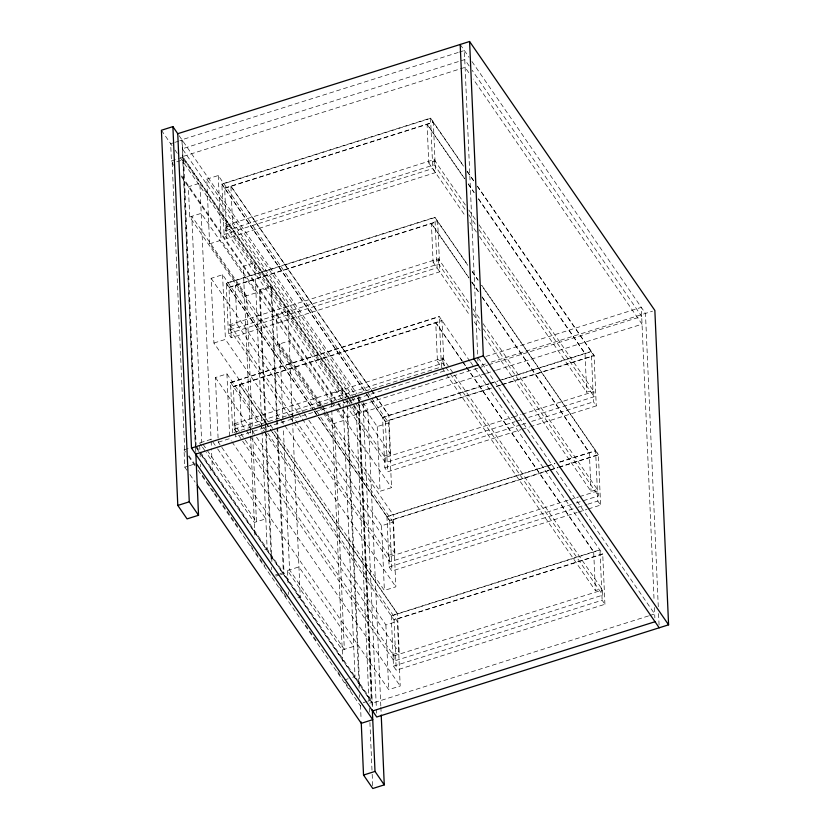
<?xml version="1.0" encoding="UTF-8"?>
<svg xmlns="http://www.w3.org/2000/svg" width="830" height="830" viewBox="0 0 830 830"><rect width="100%" height="100%" fill="white"/><g stroke="black" fill="none" stroke-linecap="round" stroke-linejoin="round"><path stroke-width="0.62" stroke-dasharray="4.15 3.11" d="M458.202 52.466L181.926 139.741L195.538 451.53M459.436 52.072L464.364 50.516L477.924 361.019M174.124 142.615L170.679 143.704L171.426 160.947L172.899 163.085M175.265 142.252L178.709 141.162M179.861 140.799L182.154 140.073L195.766 451.873M171.426 160.947L179.467 158.416M180.608 158.053L182.911 157.327L349.088 398.545M184.685 449.601L172.184 163.251L175.628 162.161M176.769 161.798L183.658 159.63L270.85 286.194L276.649 419.057M206.774 179.156L218.259 175.524L388.71 422.947L391.532 487.635L380.057 491.267L209.606 243.844L206.774 179.156L356.661 396.709M226.86 238.511L224.66 188.057L433.333 122.135L435.543 172.588L226.86 238.511L224.079 234.475L221.88 184.021L430.552 118.099L463.451 165.855M224.671 188.317L433.343 122.394M189.707 216.972L201.192 213.352L255.962 292.855L244.487 296.476L189.707 216.972L188.389 186.781L199.874 183.16L211.079 439.848M341.472 398.815L225.656 230.699L225.428 225.521L434.1 159.599L465.879 205.736M226.351 226.87L232.618 224.889L350.893 396.574M464.541 178.492L427.077 124.116L428.768 162.929L435.034 160.947M225.656 230.699L434.329 164.776L465.848 210.53M224.079 234.475L432.762 168.552L435.543 172.588M209.606 243.844L221.081 240.212L332.021 401.253M268.298 421.951L213.933 343.029L211.111 278.341L222.585 274.72L315.898 410.155M231.197 337.696L228.987 287.242L437.669 221.32L439.869 271.784L231.197 337.696L228.416 333.66L226.206 283.206L434.889 217.284L467.788 265.04M228.997 287.502L437.68 221.579M181.345 176.551L259.375 289.826L270.85 286.194M265.932 424.981L260.07 290.832L271.545 287.201L358.736 413.776L371.238 700.126L367.804 701.215M289.359 416.069L229.983 329.884L229.754 324.706L438.437 258.794L470.216 304.921M230.688 326.055L236.944 324.074L297.918 412.583M468.867 277.687L431.403 223.301L433.104 262.114L439.361 260.132M229.983 329.884L438.655 263.961L470.185 309.714M228.416 333.66L437.088 267.748L434.889 217.284M213.933 343.029L225.407 339.408L279.783 418.32M292.399 417.106L287.761 310.742L276.286 314.363L277.604 344.554L289.079 340.923L330.703 401.346M263.65 427.222L397.363 621.328L400.195 686.016L388.71 689.637L218.269 442.214L215.437 377.526L226.922 373.905L262.913 426.163M232.742 432.855L230.543 382.391L439.215 316.479L469.925 361.289M230.553 382.651L439.226 316.738M233.334 386.687L442.006 320.764M234.091 423.902L442.764 357.979L602.559 589.933L602.788 595.11L394.115 661.033L234.319 429.069L234.091 423.902L393.887 655.856L394.115 661.033M235.015 425.24L241.271 423.269L245.68 429.66M462.186 360.874L435.74 322.486L437.431 361.299L443.687 359.328M234.319 429.069L442.992 363.156L445.191 366.341M200.186 456.791L199.574 442.95L211.059 439.319L216.9 447.806M233.977 432.461L441.425 366.933L439.215 316.479M187.009 470.34L184.8 467.145L184.042 449.891L188.13 448.522M485.892 356.444L641.3 307.349L654.123 601.034M218.269 442.214L229.744 438.593L231.207 440.72M444.195 370.969L235.523 436.891L233.323 386.427L441.996 320.515L443.977 365.823M481.431 365.221L486.359 363.665M491.298 362.108L652.515 311.177M477.655 368.23L359.255 405.631L357.056 402.436M478.889 367.835L487.521 365.107M488.756 364.723L641.694 316.406L472.104 70.228M184.8 467.145L188.244 466.055M189.385 465.692L196.274 463.514M352.138 407.105L356.412 413.309L367.887 409.688L380.825 705.957M342.334 410.238L347.262 417.397L359.38 413.485L354.234 406.015M485.394 373.656L359.587 413.392L352.989 403.805M486.629 373.261L495.261 370.533M496.496 370.149L642.036 324.167L473.173 79.058M210.073 470.237L212.376 469.51L211.474 448.874M488.797 383.782L382.599 417.324L384.809 467.778L387.589 471.814L520.939 429.691M490.032 383.387L497.44 381.043M498.674 380.659L591.282 351.401L593.481 401.855L596.262 405.891L530.816 426.568M382.62 417.583L488.808 384.041M490.042 383.647L497.45 381.302M502.389 379.746L591.292 351.661M370.854 400.257L385.379 421.36L490.333 388.201M496.516 386.251L500.22 385.079M501.455 384.695L594.062 355.437L596.262 405.891M491.588 388.067L385.39 421.619L370.865 400.517M496.527 386.51L501.465 384.954M502.7 384.56L594.073 355.697L477.426 186.376M357.388 397.778L377.225 426.579L388.71 422.947M384.3 456.137L390.557 454.155L388.865 415.342L375.637 396.149M479.46 236.509L586.717 392.196L592.973 390.214M225.428 225.521L385.224 457.475L512.401 417.303M513.635 416.909L521.053 414.575M522.288 414.18L593.896 391.563L594.124 396.74L528.679 417.407M345.871 405.196L385.452 462.652L515.098 421.702M516.333 421.308L523.74 418.963M384.809 467.778L520.628 424.877M521.863 424.483L526.801 422.927M531.74 421.36L593.481 401.855M522.174 429.297L529.582 426.952M264.853 549.74L267.146 549.014L254.644 262.664L243.169 266.285L250.204 427.523M546.223 466.19L386.936 516.509L389.135 566.963L391.916 570.999L577.13 512.494M547.458 465.806L554.865 463.462M559.804 461.905L595.608 450.586L597.818 501.05L600.588 505.086L588.242 508.987M386.946 516.768L546.233 466.45M547.468 466.066L554.876 463.721M559.814 462.165L595.618 450.846M318.616 417.334L389.716 520.545L548.993 470.226M550.228 469.842L557.646 467.498M558.88 467.103L598.389 454.622L600.588 505.086M549.014 470.486L389.727 520.804L318.627 417.594M550.249 470.091L557.656 467.757M558.891 467.363L598.399 454.882L481.753 285.562M308.822 420.177L381.561 525.764L393.036 522.132L395.858 586.82L384.383 590.452L269.034 423.01M287.471 570.521L298.945 566.9L353.715 646.404L342.24 650.035L287.471 570.521L288.124 585.617M275.321 575.086L278.766 573.997M279.907 573.634L283.352 572.544L277.044 428.083M276.017 576.093L279.461 575.003M280.602 574.64L284.047 573.561L371.238 700.126M388.627 555.322L394.893 553.34L393.192 514.538M484.523 336.762L591.043 491.381L597.31 489.399M229.754 324.706L389.55 556.671L568.591 500.106M569.826 499.722L578.479 496.994M579.714 496.599L598.233 490.748L598.461 495.925L582.401 500.998M293.758 422.46L389.778 561.848L571.289 504.505M576.228 502.949L581.166 501.382M389.135 566.963L576.819 507.68M578.053 507.286L586.696 504.557M587.931 504.163L597.818 501.05M297.97 597.818L300.263 597.092L292.741 424.856M578.365 512.1L587.007 509.371M391.272 615.953L599.955 550.041M256.584 437.254L385.888 624.949L397.363 621.328M392.964 654.507L399.22 652.536L397.529 613.723L270.435 429.235M446.25 374.102L595.38 590.566L601.636 588.595M393.887 655.856L602.559 589.933M344.699 679.853L348.144 678.764M352.74 677.322L355.033 676.595L343.371 409.584M393.472 666.158L602.144 600.235L604.925 604.271L396.242 670.194L393.472 666.158L391.262 615.694L599.945 549.782L602.144 600.235M363.208 702.668L366.653 701.578M369.703 703.155L371.996 702.429L199.937 452.672M648.521 615.922L372.245 703.197L199.719 452.755M649.755 615.528L654.683 613.972L477.758 357.139M460.194 44.467L469.023 57.27M471.959 61.545L645.47 313.408L658.294 607.083M469.168 65.964L464.759 59.573L182.32 148.798L351.91 394.976M468.774 72.667L465.101 67.334L182.662 156.559L347.843 396.346M467.124 171.188L474.47 181.853M477.416 186.117L594.062 355.437M463.462 166.114L430.563 118.358L221.89 184.281L365.719 393.057M467.134 171.447L474.49 182.112M468.213 183.824L474.096 192.363M478.495 198.754L585.015 353.383L586.717 392.196M427.087 124.376L464.551 178.751M468.224 184.084L474.106 192.622M478.505 199.013L585.026 353.642M468.826 210L476.171 220.666M479.107 224.93L593.896 391.563M468.784 214.783L476.109 225.428M479.045 229.682L594.124 396.74M428.768 162.929L465.506 216.246M469.905 222.637L476.524 232.234M472.197 271.441L478.07 279.969M481.742 285.302L598.389 454.622M467.798 265.299L434.899 217.543L226.227 283.466L313.481 410.134M472.208 271.701L478.08 280.229M471.814 281.951L479.159 292.617M482.095 296.881L589.352 452.568L591.043 491.381M431.413 223.561L468.888 277.946M471.824 282.21L479.169 292.876M482.106 297.14L589.362 452.827M472.882 308.802L480.497 319.851M483.143 323.7L598.233 490.748M473.11 313.979L480.446 324.613M483.371 328.867L598.461 495.925M433.104 262.114L469.832 315.431M474.241 321.833L480.114 330.361M470.651 362.098L474.335 367.69M475.051 368.499L602.736 554.077L394.053 619.989L265.642 433.353M462.922 361.942L465.858 366.206M466.595 367.275L593.678 551.753L595.38 590.566M435.75 322.745L462.196 361.133M462.933 362.202L465.869 366.466M466.605 367.534L593.689 552.012M445.928 367.41L449.59 372.732M450.317 373.791L602.788 595.11M437.431 361.299L441.84 367.7M442.12 367.939L445.513 373.033M370.502 388.689L230.916 186.076L232.618 224.889M371.228 389.747L374.901 395.08M230.927 186.335L370.512 388.948M371.249 390.007L374.921 395.339M375.648 396.408L388.876 415.602M221.88 184.021L365.708 392.798M366.445 393.866L370.118 399.199M366.455 394.126L370.128 399.448M179.145 135.705L357.159 394.105M358.622 396.242L362.191 401.409M362.897 402.446L367.887 409.688M352.646 396.035L356.319 401.367M351.619 397.643L354.566 401.907M355.292 402.975L390.557 454.155M348.579 397.404L352.252 402.737M349.824 399.614L353.497 404.947M161.414 130.258L172.152 145.831M175.089 150.106L177.298 153.311M180.235 157.576L345.674 397.726M347.863 400.9L351.422 406.067M342.199 399.873L345.135 404.137M181.729 175.898L337.613 402.166M338.339 403.235L342.022 408.578M342.759 409.647L347.905 417.117M172.184 163.251L173.595 165.294M260.07 290.832L335.279 400.008M338.101 404.096L341.628 409.211M332.757 402.322L336.43 407.655M337.167 408.713L391.532 487.635M331.429 402.405L335.081 407.706M335.818 408.765L343.848 420.426L332.374 424.057L320.681 407.094M321.314 404.314L279.689 343.89L283.009 420.073M322.04 405.372L325.692 410.674M326.429 411.732L334.459 423.393L344.326 649.371L289.556 569.868L283.404 429.12M277.604 344.554L319.955 406.036M318.274 406.026L235.253 285.261L236.944 324.074M319 406.825L393.202 514.787M316.624 411.224L393.036 522.132M226.206 283.206L313.47 409.875M314.207 410.943L317.88 416.276M314.217 411.203L317.89 416.536M211.111 278.341L303.676 412.718M304.413 413.786L308.086 419.119M298.655 413.651L301.591 417.915M302.327 418.984L394.893 553.34M290.095 417.137L293.021 421.391M280.509 419.389L284.182 424.721M284.918 425.79L395.858 586.82M265.289 421.775L239.579 384.456L241.271 423.269M266.025 422.844L269.698 428.176M239.59 384.715L265.299 422.034M266.036 423.103L269.709 428.436M270.445 429.494L397.539 613.982M230.543 382.391L264.926 432.544M215.437 377.526L251.438 429.784M252.175 430.853L255.848 436.186M246.417 430.729L249.353 434.993M250.089 436.061L399.22 652.536M231.944 441.788L400.195 686.016M217.626 448.864L265.828 518.833L254.354 522.454L206.151 452.485M203.122 444.413L256.439 521.79L252.32 427.533M199.574 442.95L201.773 446.125M202.499 447.194L205.425 451.427M196.16 445.98L199.688 451.095M200.393 452.122L283.352 572.544M195.527 446.26L199.2 451.603M196.783 448.49L198.982 451.686M188.918 455.743L195.257 464.956M202.354 475.258L206.743 481.618M207.469 482.676L214.036 492.221M214.773 493.279L239.6 529.322M250.556 545.217L254.208 550.518M255.671 552.645L264.832 565.946M279.617 587.412L287.377 598.669M305.585 625.094L316.531 640.999M337.717 671.74L342.095 678.1M344.969 682.26L350.602 690.446M184.042 449.891L185.515 452.028M188.462 456.293L195.071 465.9M198.017 470.174L360.521 706.05M189.946 474.615L195.091 482.085M658.574 613.557L659.082 625.198M654.403 607.508L654.86 617.852M604.925 604.271L602.715 553.817L394.043 619.73L396.242 670.194M434.1 159.599L434.329 164.776M438.437 258.794L438.655 263.961M442.764 357.979L442.992 363.156M430.552 118.099L432.762 168.552M385.379 421.36L387.589 471.814M389.716 520.545L391.916 570.999M385.224 457.475L385.452 462.652M389.55 556.671L389.778 561.848M377.225 426.579L380.057 491.267M381.561 525.764L384.383 590.452M385.888 624.949L388.71 689.637M380.877 707.253L381.167 713.717M363.084 403.92L376.353 707.949M376.415 709.245L376.581 713.126M358.913 397.871L372.411 707.077M358.685 397.466L358.913 402.706M358.944 403.629L372.182 706.735M356.412 413.309L369.008 701.817M369.288 708.291L369.464 712.171M369.91 722.515L372.12 772.979M372.172 774.266L372.795 788.5M347.148 399.863L347.376 405.04M347.428 406.337L359.743 688.371M360.479 705.189L361.102 719.423M347.262 417.397L359.089 688.267M359.369 694.72L359.483 697.304M343.319 408.298L342.531 390.245L331.056 393.866L331.388 401.606M331.45 402.892L331.73 409.346M331.782 410.632L342.821 663.45M292.43 417.801L292.71 424.244M283.072 421.37L283.186 423.954M288.404 591.904L288.508 594.425M271.545 287.201L277.293 418.776M277.345 420.063L277.625 426.506M277.687 427.803L284.047 573.561M276.712 420.343L276.992 426.796M265.984 426.267L266.264 432.721M266.326 434.007L271.898 561.702M259.375 289.826L265.175 422.678M265.237 423.964L265.517 430.417M265.569 431.704L271.202 560.696M271.483 567.149L271.597 569.722M252.268 426.236L246.572 295.822L191.803 216.319L201.669 442.286M250.255 428.809L250.546 435.262M250.598 436.549L254.935 535.869M218.259 175.524L221.081 240.212M222.585 274.72L225.407 339.408M226.922 373.905L229.744 438.593M211.131 441.135L211.411 447.588M200.507 464.333L200.621 466.844M183.658 159.63L196.108 444.693"/><path stroke-width="1.25" d="M177.879 133.869L172.889 126.627L161.414 130.258L177.796 505.439L187.061 518.895L198.536 515.264L195.828 453.17M469.593 41.5L177.755 133.692L191.481 448.076L376.747 717.006L668.586 624.824L654.86 310.441L469.593 41.5L483.319 355.883L668.586 624.824M191.481 448.076L483.319 355.883M195.652 454.124L478.09 364.899M177.796 505.439L189.271 501.818L198.536 515.264M372.587 710.957L655.026 621.732M363.53 775.054L375.004 771.423L384.269 784.879L372.795 788.5L363.53 775.054L361.216 722.007M659.196 627.791L473.92 358.851L460.194 44.467M196.274 463.514L372.743 719.672L361.268 723.303L197.301 485.28M381.219 715.014L384.269 784.879M372.317 709.816L375.004 771.423M172.889 126.627L189.271 501.818"/></g></svg>
